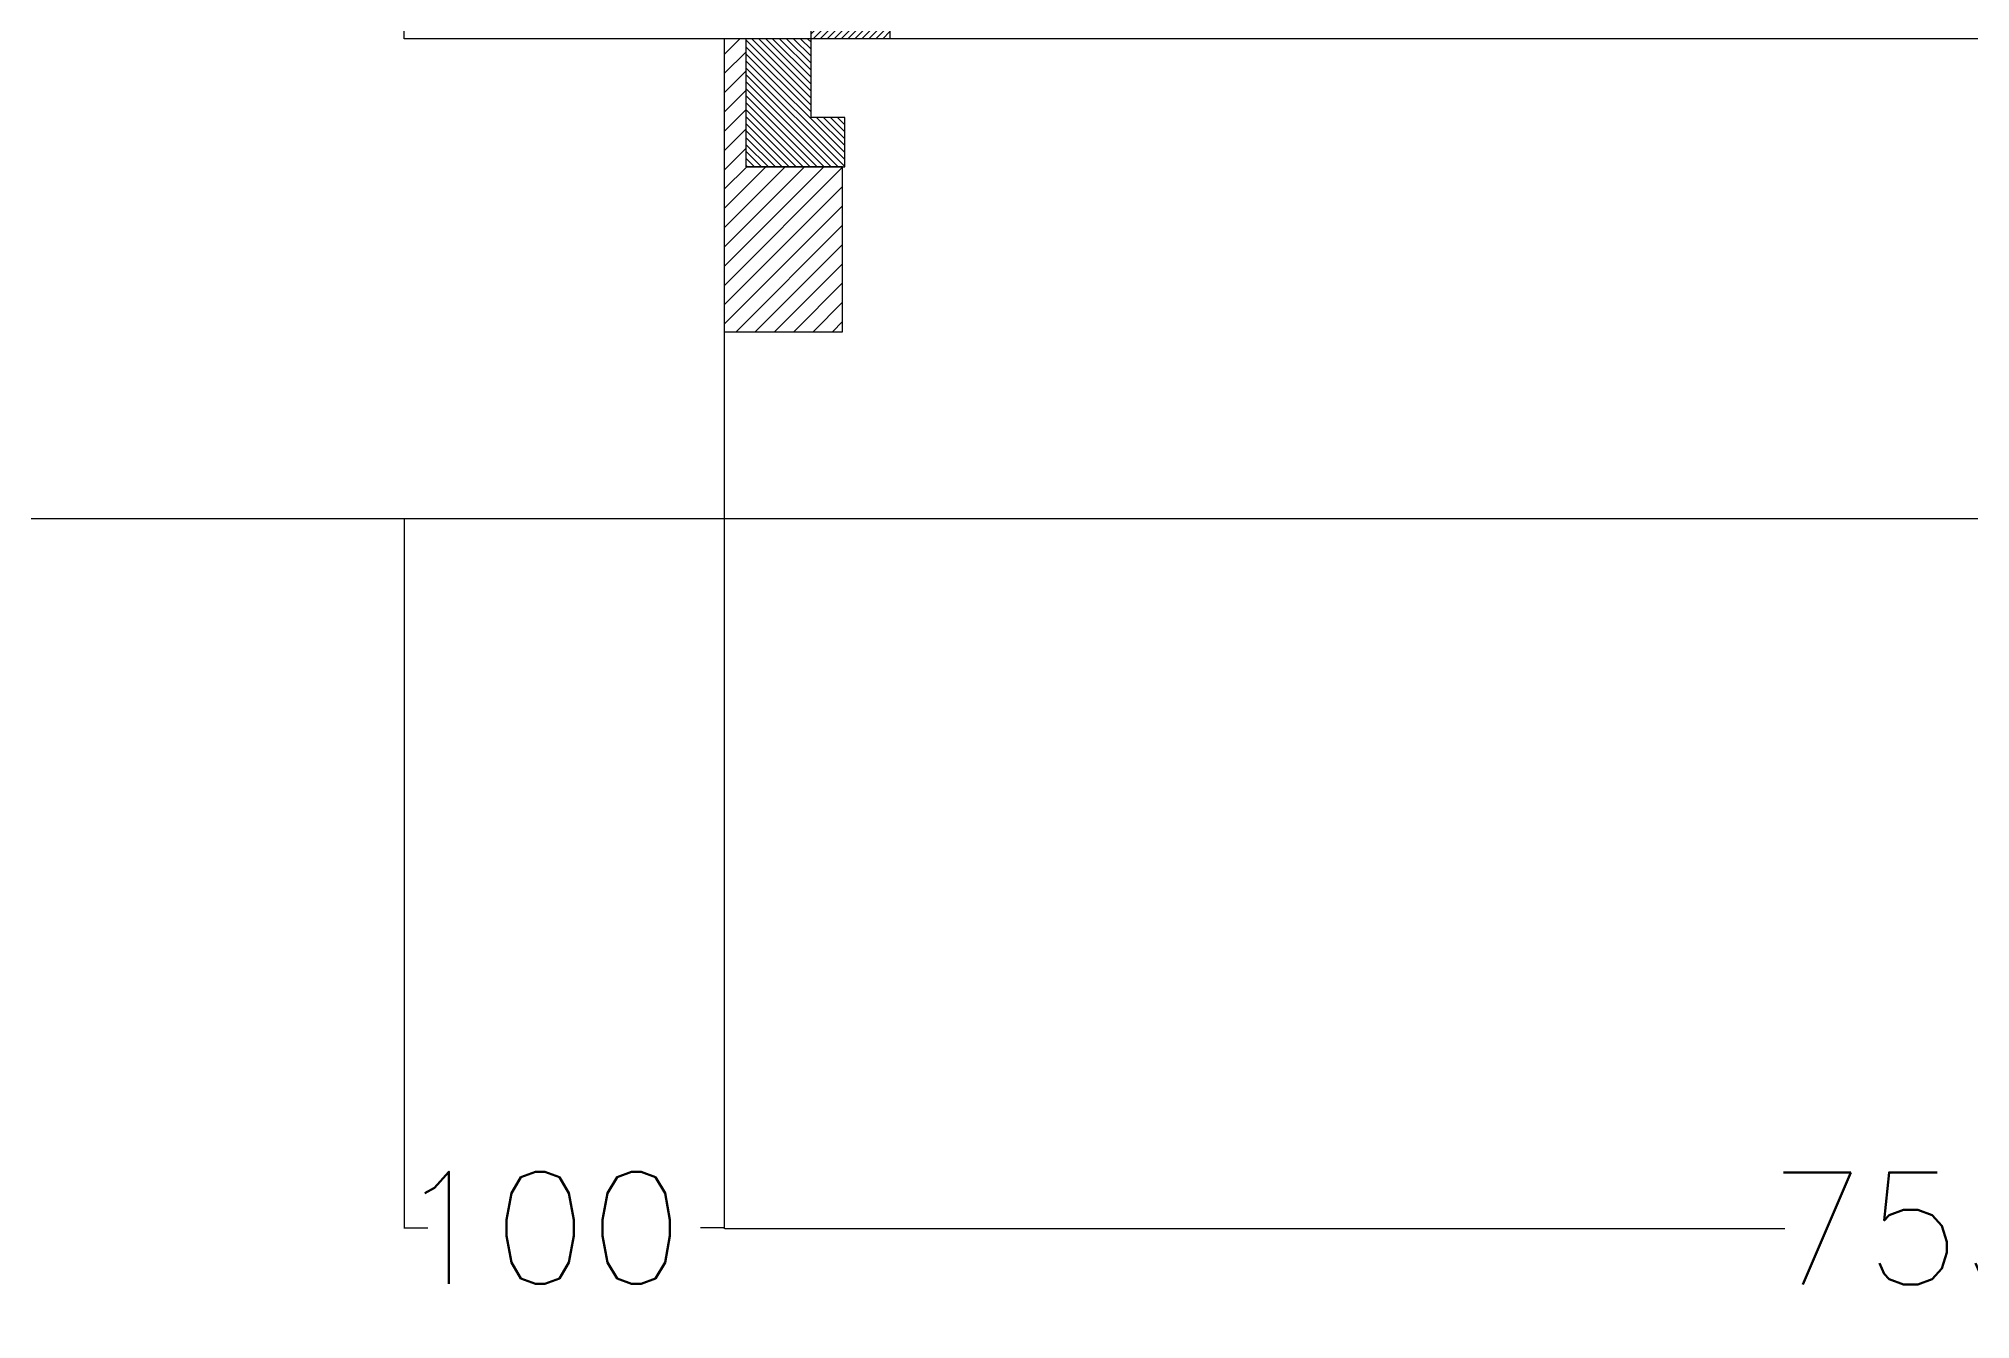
# Model space of a CAD drawing. Extents: x -4409 to 83729, y -39415 to 28842.
# Drawn here: x 15364 to 15968, y 19583 to 19983 of the extents above; entities that cross this region are included whole.
import ezdxf

# ---------------------------------------------------------------- set-up
doc = ezdxf.new("R2010")
doc.units = 0
doc.linetypes.add('HDR', pattern=[0.36, 0.1, -0.075, 0.11, -0.075])
doc.layers.get('DEFPOINTS').update_dxf_attribs({"linetype": 'CONTINUOUS'})
for name, color, linetype in [('A-PUERTAS', 1, 'CONTINUOUS'), ('ROD_PUERTAS', 27, 'CONTINUOUS'), ('WWW_CADBLOCKSFREE_COM', 7, 'CONTINUOUS')]:
    doc.layers.add(name, color=color, linetype=linetype)
doc.styles.add('ROMANS', font='ROMANS.shx')
doc.dimstyles.get("Standard").update_dxf_attribs({"dimtxt": 2.5, "dimasz": 2.5, "dimexe": 1.25, "dimexo": 0.625, "dimtad": 1, "dimcen": 2.5, "dimazin": 3, "dimtfac": 1, "dimtmove": 0, "dimatfit": 3})

# ---------------------------------------------------------------- blocks, each defined once
blk = doc.blocks.new('*X73')
at = {"layer": 'A-PUERTAS', "linetype": 'CONTINUOUS'}
for p, q in [((-678.54981, 91.88704), (-678.50891, 91.84614)), ((-678.54981, 91.88415), (-678.50891, 91.84325)), ((-678.54705, 91.88716), (-678.50891, 91.84903)), ((-678.54415, 91.88716), (-678.50891, 91.85192)), ((-678.54126, 91.88716), (-678.50891, 91.85481)), ((-678.53837, 91.88716), (-678.50891, 91.85771)), ((-678.53548, 91.88716), (-678.50891, 91.8606)), ((-678.53259, 91.88716), (-678.50891, 91.86349)), ((-678.52969, 91.88716), (-678.50891, 91.86638)), ((-678.5268, 91.88716), (-678.50891, 91.86927)), ((-678.52391, 91.88716), (-678.50891, 91.87217)), ((-678.52102, 91.88716), (-678.50891, 91.87506)), ((-678.51813, 91.88716), (-678.50891, 91.87795)), ((-678.51523, 91.88716), (-678.50891, 91.88084)), ((-678.51234, 91.88716), (-678.50891, 91.88373)), ((-678.50945, 91.88716), (-678.50891, 91.88663)), ((-678.54981, 91.88125), (-678.50891, 91.84035)), ((-678.54981, 91.87836), (-678.53816, 91.86671)), ((-678.54981, 91.87547), (-678.54106, 91.86671)), ((-678.54981, 91.87258), (-678.54395, 91.86671)), ((-678.54981, 91.86969), (-678.54684, 91.86671)), ((-678.54981, 91.86679), (-678.54973, 91.86671)), ((-678.53584, 91.86439), (-678.50891, 91.83746)), ((-678.53584, 91.8615), (-678.50891, 91.83457)), ((-678.53584, 91.85861), (-678.51123, 91.83399)), ((-678.53584, 91.85572), (-678.51412, 91.83399)), ((-678.53584, 91.85282), (-678.51701, 91.83399)), ((-678.53584, 91.84993), (-678.51991, 91.83399)), ((-678.53584, 91.84704), (-678.5228, 91.83399)), ((-678.53584, 91.84415), (-678.52569, 91.83399)), ((-678.53584, 91.84126), (-678.52858, 91.83399)), ((-678.53584, 91.83836), (-678.53147, 91.83399)), ((-678.53584, 91.83547), (-678.53437, 91.83399))]:
    blk.add_line(p, q, dxfattribs=at)
blk = doc.blocks.new('*X74')
at = {"layer": 'A-PUERTAS', "linetype": 'CONTINUOUS'}
for p, q in [((-678.55695, 91.83399), (-678.56856, 91.82238)), ((-678.55984, 91.83399), (-678.56856, 91.82527)), ((-678.56273, 91.83399), (-678.56856, 91.82816)), ((-678.56562, 91.83399), (-678.56856, 91.83105)), ((-678.56851, 91.83399), (-678.56856, 91.83394)), ((-678.55405, 91.83399), (-678.56802, 91.82003)), ((-678.55116, 91.83399), (-678.56513, 91.82003)), ((-678.54827, 91.83399), (-678.56224, 91.82003)), ((-678.54538, 91.83399), (-678.55935, 91.82003)), ((-678.54249, 91.83399), (-678.55645, 91.82003)), ((-678.53959, 91.83399), (-678.55356, 91.82003)), ((-678.5367, 91.83399), (-678.55067, 91.82003)), ((-678.53584, 91.83196), (-678.54778, 91.82003)), ((-678.53584, 91.82907), (-678.54489, 91.82003)), ((-678.53584, 91.82618), (-678.54199, 91.82003)), ((-678.53584, 91.82328), (-678.5391, 91.82003)), ((-678.53584, 91.82039), (-678.53621, 91.82003))]:
    blk.add_line(p, q, dxfattribs=at)
blk = doc.blocks.new('*X75')
at = {"layer": 'A-PUERTAS', "linetype": 'CONTINUOUS'}
for p, q in [((-678.5047, 91.95559), (-678.54896, 91.91133)), ((-678.5127, 91.95559), (-678.54896, 91.91933)), ((-678.5207, 91.95559), (-678.54896, 91.92733)), ((-678.5287, 91.95559), (-678.54896, 91.93533)), ((-678.5367, 91.95559), (-678.54896, 91.94333)), ((-678.5447, 91.95559), (-678.54896, 91.95133)), ((-678.49981, 91.95248), (-678.54896, 91.90333)), ((-678.49981, 91.94448), (-678.54896, 91.89533)), ((-678.49981, 91.93648), (-678.54896, 91.88733)), ((-678.49981, 91.92848), (-678.54113, 91.88716)), ((-678.49981, 91.92048), (-678.53313, 91.88716)), ((-678.49981, 91.91248), (-678.52513, 91.88716)), ((-678.49981, 91.90448), (-678.51713, 91.88716)), ((-678.49981, 91.89648), (-678.50913, 91.88716)), ((-678.49981, 91.88848), (-678.50891, 91.87938)), ((-678.49981, 91.88048), (-678.50891, 91.87138)), ((-678.49981, 91.87248), (-678.50891, 91.86338)), ((-678.49981, 91.86448), (-678.50891, 91.85538)), ((-678.49981, 91.85648), (-678.50891, 91.84738)), ((-678.49981, 91.84848), (-678.50891, 91.83938)), ((-678.49981, 91.84048), (-678.5063, 91.83399))]:
    blk.add_line(p, q, dxfattribs=at)
blk = doc.blocks.new('PUERTA_FINAL')
at = {"layer": 'A-PUERTAS'}
for p, q in [((-678.50891, 91.88716), (-678.54981, 91.88716)), ((-678.54981, 91.88716), (-678.54981, 91.86671)), ((-678.54981, 91.86671), (-678.53584, 91.86671)), ((-678.53584, 91.86671), (-678.53584, 91.83399)), ((-678.56856, 91.82003), (-678.56856, 91.83399)), ((-678.56856, 91.83399), (-678.53584, 91.83399)), ((-678.53584, 91.83399), (-678.50891, 91.83399)), ((-678.53584, 91.83399), (-678.53584, 91.82003))]:
    blk.add_line(p, q, dxfattribs=at)
blk.add_lwpolyline([(-678.50891, 91.83399), (-678.49981, 91.83399), (-678.49981, 91.95559), (-678.54896, 91.95559), (-678.54896, 91.88716), (-678.50891, 91.88716)], close=True, dxfattribs=at)
at = {"layer": 'A-PUERTAS', "linetype": 'HDR'}
blk.add_arc((-678.56856, 91.83399), 0.895, 178.29787, 273.82152, dxfattribs=at)
at = {"layer": 'A-PUERTAS'}
for name in ['*X75', '*X73', '*X74']:
    blk.add_blockref(name, (0, 0), dxfattribs=at)
blk = doc.blocks.new('*D16')
at = {"layer": 'DEFPOINTS', "color": 0}
for p in [(15478.64, 19832.61), (15578.64, 19832.61), (15578.64, 19611.12)]:
    blk.add_point(p, dxfattribs=at)
at = {"layer": 'WWW_CADBLOCKSFREE_COM', "color": 252}
for p, q in [((15478.64, 19832.55), (15478.64, 19610.94)), ((15578.64, 19832.55), (15578.64, 19610.94)), ((15478.82, 19611.12), (15486.05, 19611.12)), ((15578.46, 19611.12), (15571.23, 19611.12))]:
    blk.add_line(p, q, dxfattribs=at)
for points in [[(15478.82, 19611.15), (15478.82, 19611.09), (15478.64, 19611.12)], [(15578.46, 19611.15), (15578.46, 19611.09), (15578.64, 19611.12)]]:
    blk.add_solid(points, dxfattribs=at)
at = {"layer": 'WWW_CADBLOCKSFREE_COM', "color": 6, "linetype": 'CONTINUOUS', "style": 'ROMANS'}
blk.add_text('100', height=35, dxfattribs=at).set_placement((15476.14, 19593.62))
blk = doc.blocks.new('*D17')
at = {"layer": 'DEFPOINTS', "color": 0}
for p in [(15578.64, 19832.61), (16331.55, 19832.61), (16331.55, 19610.94)]:
    blk.add_point(p, dxfattribs=at)
at = {"layer": 'WWW_CADBLOCKSFREE_COM', "color": 252}
for p, q in [((15578.64, 19832.55), (15578.64, 19610.76)), ((16331.55, 19832.55), (16331.55, 19610.76)), ((15578.82, 19610.94), (15910.01, 19610.94)), ((16331.37, 19610.94), (16000.19, 19610.94))]:
    blk.add_line(p, q, dxfattribs=at)
for points in [[(15578.82, 19610.97), (15578.82, 19610.91), (15578.64, 19610.94)], [(16331.37, 19610.97), (16331.37, 19610.91), (16331.55, 19610.94)]]:
    blk.add_solid(points, dxfattribs=at)
at = {"layer": 'WWW_CADBLOCKSFREE_COM', "color": 6, "linetype": 'CONTINUOUS', "style": 'ROMANS'}
blk.add_text('753', height=35, dxfattribs=at).set_placement((15905.1, 19593.44))

msp = doc.modelspace()

# ---------------------------------------------------------------- linework, layer by layer
at = {"layer": 'WWW_CADBLOCKSFREE_COM'}
for p, q in [((15478.644, 19982.608), (15478.644, 21482.608)), ((16478.644, 19982.608), (15478.644, 19982.608)), ((16778.644, 19832.608), (15328.644, 19832.608))]:
    msp.add_line(p, q, dxfattribs=at)
msp.add_lwpolyline([(15578.644, 19982.608), (15578.644, 19832.608)], dxfattribs=at)

# ---------------------------------------------------------------- block references
at = {"layer": 'ROD_PUERTAS', "xscale": 752.9101570233881, "yscale": 752.9101570233881, "zscale": 752.9101570233881, "rotation": 180}
msp.add_blockref('PUERTA_FINAL', (-495270.757, 89125.354), dxfattribs=at)

# ---------------------------------------------------------------- dimensions: what is measured, and where the dimension line sits
at = {"layer": 'WWW_CADBLOCKSFREE_COM'}
for base, p1, p2, picture, middle in [((15578.644, 19611.12), (15478.644, 19832.608), (15578.644, 19832.608), '*D16', (15528.644, 19611.12)), ((16331.554, 19610.94), (15578.644, 19832.608), (16331.554, 19832.608), '*D17', (15955.099, 19610.94))]:
    dim = msp.add_linear_dim(base=base, p1=p1, p2=p2, dimstyle='Standard', dxfattribs=at)
    dim.commit()
    dim.dimension.update_dxf_attribs({"geometry": picture, "text_midpoint": middle})

doc.saveas('drawing.dxf')
